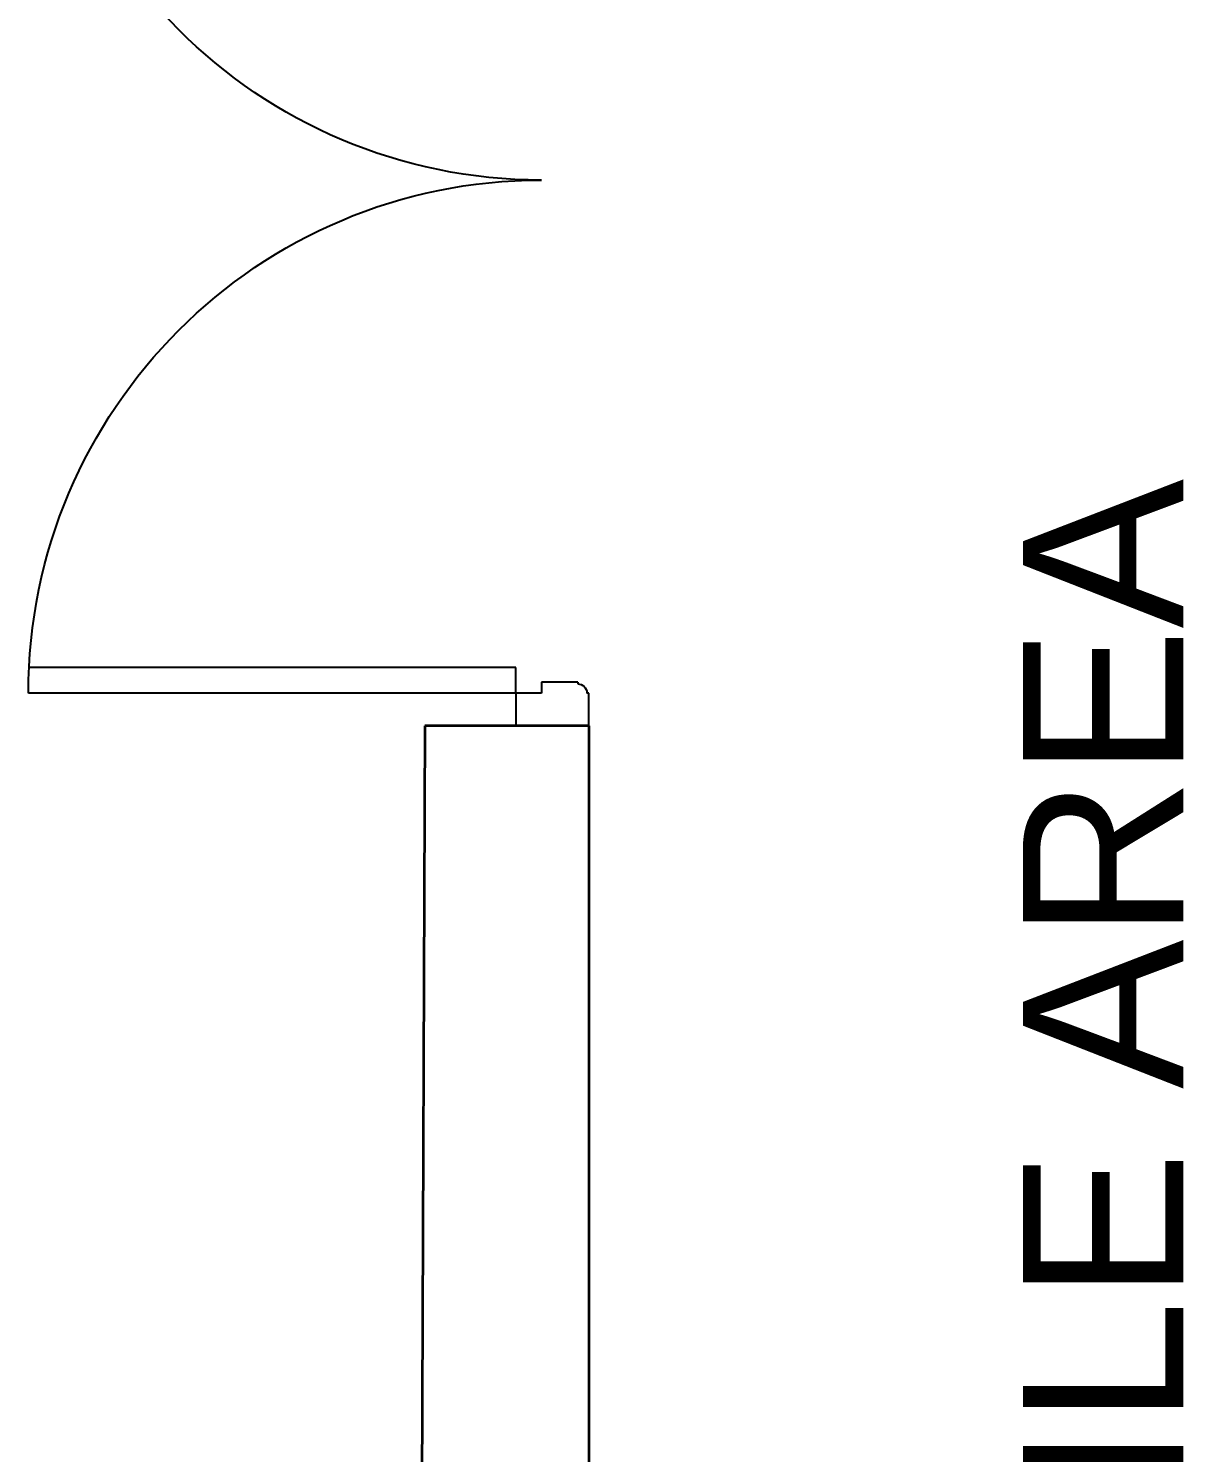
# Model space of a CAD drawing. Extents: x 2733443 to 3206532, y -1516114 to -1264405.
# Drawn here: x 2994573 to 2996164, y -1491017 to -1489060 of the extents above; entities that cross this region are included whole.
import ezdxf

# ---------------------------------------------------------------- set-up
doc = ezdxf.new("R2010")
doc.units = 0
doc.header["$MEASUREMENT"] = 0
doc.linetypes.add('1', pattern=[0, 0, 0])
doc.layers.add('DOOR', color=40, linetype='Continuous')
doc.layers.add('WALL', color=7, linetype='1', lineweight=35)
doc.styles.add('ARIAL', font='arial.ttf')

# ---------------------------------------------------------------- blocks, each defined once
blk = doc.blocks.new('ddoor')
at = {"layer": 'DOOR', "lineweight": 25}
for p, q in [((50, 0), (-50, 0)), ((-50, 0), (-50, -45)), ((50, -45), (50, 0)), ((-50, -45), (-47.5, -45)), ((-35, -60), (-35, -57.5)), ((15, -60), (15, -45)), ((15, -45), (50, -45)), ((50, -45), (720, -45)), ((50, -45), (50, -80)), ((-35, -60), (15, -60)), ((50, -80), (720, -80)), ((50, -1420), (720, -1420)), ((50, -1455), (50, -1420)), ((-35, -1440), (-35, -1442.5)), ((-35, -1440), (15, -1440)), ((15, -1440), (15, -1455)), ((-50, -1500), (-50, -1455)), ((-50, -1455), (-47.5, -1455)), ((15, -1455), (50, -1455)), ((50, -1455), (720, -1455)), ((50, -1455), (50, -1500)), ((50, -1500), (-50, -1500)), ((50, -1500), (-50, -1500))]:
    blk.add_line(p, q, dxfattribs=at)
for centre, start, end in [((-35, -45), 180, 270), ((-35, -1455), 90, 180)]:
    blk.add_arc(centre, 12.5, start, end, dxfattribs=at)
at = {"layer": 'DOOR', "color": 146, "lineweight": 25, "true_color": 0x105689}
for centre, start, end in [((15, -45), 270, 0), ((15, -1455), 0, 90)]:
    blk.add_arc(centre, 705, start, end, dxfattribs=at)

msp = doc.modelspace()

# ---------------------------------------------------------------- linework, layer by layer
at = {"layer": 'WALL'}
for p, q in [((2995118.265, -1490018.4359), (2995113.265, -1491238.4359)), ((2995343.265, -1490018.4359), (2995118.265, -1490018.4359)), ((2995343.265, -1490018.4359), (2995343.265, -1493188.4359))]:
    msp.add_line(p, q, dxfattribs=at)

# ---------------------------------------------------------------- block references
at = {"layer": 'WALL', "xscale": -1}
msp.add_blockref('ddoor', (2995293.265, -1488518.4359), dxfattribs=at)

# ---------------------------------------------------------------- texts
at = {"layer": 'WALL', "color": 7, "linetype": 'Continuous', "insert": (2996051.8548, -1490825.6101), "char_height": 220.4136, "width": 2733.297639, "attachment_point": 5, "rotation": 90, "style": 'ARIAL'}
msp.add_mtext('\\pxt17; STERILE AREA', dxfattribs=at)

doc.saveas('drawing.dxf')
